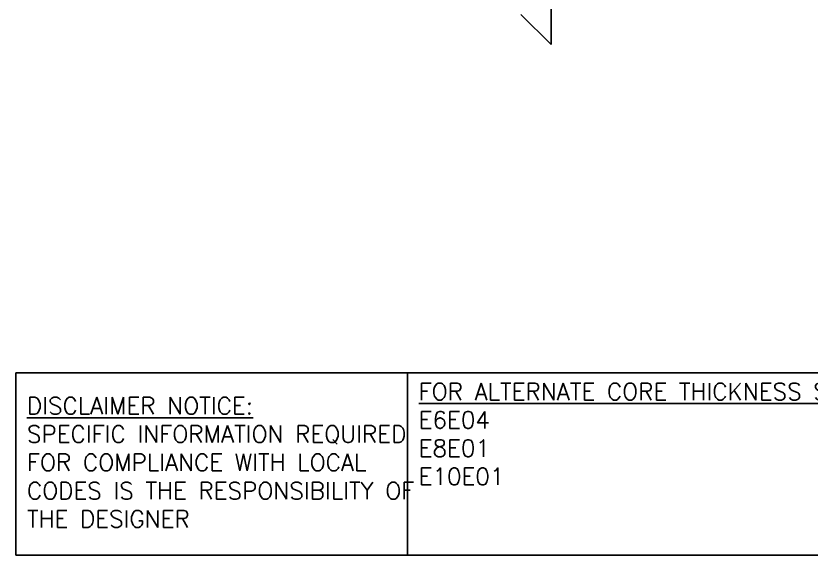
# Model space of a CAD drawing. Header units: inches. Extents: x 14 to 153, y 77 to 161.
# Drawn here: x 107.82 to 134.2, y 77.07 to 94.94 of the extents above; entities that cross this region are included whole.
import ezdxf

# ---------------------------------------------------------------- set-up
doc = ezdxf.new("R2010")
doc.units = ezdxf.units.IN
doc.header["$LTSCALE"] = 0.5
doc.header["$MEASUREMENT"] = 0
doc.layers.add('LINE18', color=9, linetype='Continuous')
doc.layers.add('TEXT', color=4, linetype='Continuous')
doc.styles.get("Standard").update_dxf_attribs({"font": 'romans.shx', "height": 0.75})

msp = doc.modelspace()

# ---------------------------------------------------------------- linework, layer by layer
at = {"layer": 'LINE18'}
for p, q in [((125.574, 93.99), (125.574, 95.99)), ((124.574, 94.99), (125.574, 93.99))]:
    msp.add_line(p, q, dxfattribs=at)
at = {"layer": 'TEXT'}
msp.add_lwpolyline([(107.824, 83.107), (120.808, 83.107), (120.808, 77.069), (107.824, 77.069)], close=True, dxfattribs=at)
msp.add_lwpolyline([(120.808, 83.107), (138.468, 83.107), (138.468, 77.069), (120.808, 77.069)], dxfattribs=at)

# ---------------------------------------------------------------- texts
at = {"layer": 'TEXT', "char_height": 0.5625, "attachment_point": 4}
for s, insert, width in [('{\\LFOR ALTERNATE CORE THICKNESS SEE:\\P}E6E04\\PE8E01\\PE10E01', (121.183, 81.081), 23.33295), ('{\\LDISCLAIMER NOTICE:}\\PSPECIFIC INFORMATION REQUIRED FOR COMPLIANCE WITH LOCAL CODES IS THE RESPONSIBILITY OF THE DESIGNER', (108.191, 80.141), 14.00235)]:
    msp.add_mtext(s, dxfattribs=dict(at, insert=insert, width=width))

doc.saveas('drawing.dxf')
